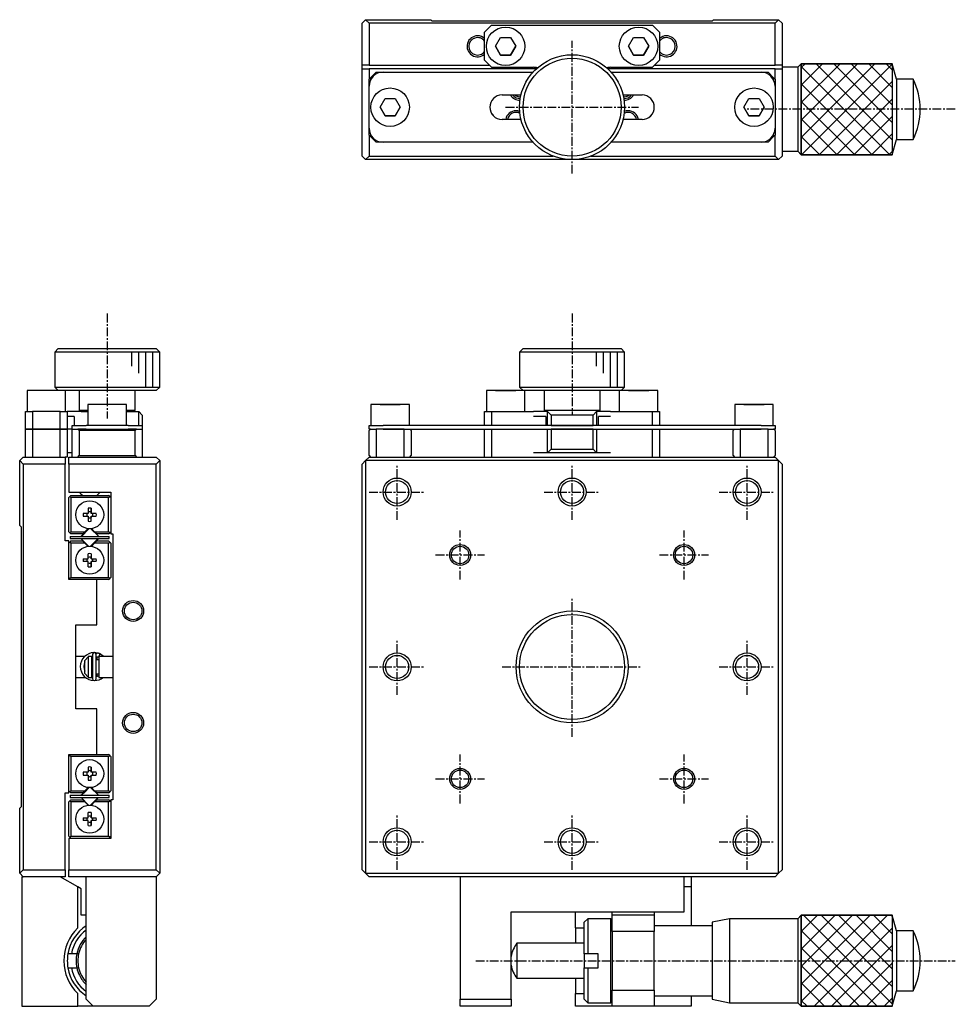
# Model space of a CAD drawing. Extents: x 10 to 357, y 10 to 244.
# Drawn here: x 72 to 205.7, y 103 to 244 of the extents above; entities that cross this region are included whole.
import ezdxf

# ---------------------------------------------------------------- set-up
doc = ezdxf.new("R2010")
doc.units = 0
doc.linetypes.add('CENTER', pattern=[2, 1.25, -0.25, 0.25, -0.25])
doc.layers.get('0').update_dxf_attribs({"linetype": 'CONTINUOUS'})
doc.layers.add('CENTER', color=1, linetype='CENTER')

msp = doc.modelspace()

# ---------------------------------------------------------------- linework, layer by layer
at = {"color": 7, "linetype": 'CONTINUOUS'}
for p, q in [((120.918734, 243.5), (121.418734, 244)), ((121.418734, 244), (121.918734, 243.5)), ((121.418734, 244), (130.718734, 244)), ((130.918734, 243.8), (130.718734, 244)), ((171.118734, 244), (170.918734, 243.8)), ((171.118734, 244), (180.418734, 244)), ((179.918734, 243.5), (180.418734, 244)), ((180.418734, 244), (180.918734, 243.5)), ((120.918734, 237.5), (120.918734, 243.5)), ((121.918734, 243.5), (121.918734, 237.5)), ((179.918734, 243.5), (121.918734, 243.5)), ((170.918734, 243.8), (130.918734, 243.8)), ((139.418734, 243.2), (138.418734, 242.2)), ((139.418734, 243.2), (162.418734, 243.2)), ((163.418734, 242.2), (162.418734, 243.2)), ((179.918734, 237.5), (179.918734, 243.5)), ((180.918734, 243.5), (180.918734, 237.5)), ((138.418734, 238.2), (138.418734, 242.2)), ((139.975359, 240.2), (140.697046, 241.45)), ((140.697046, 241.45), (142.140422, 241.45)), ((142.140422, 241.45), (142.86211, 240.2)), ((158.975359, 240.2), (159.697046, 241.45)), ((159.697046, 241.45), (161.140422, 241.45)), ((161.140422, 241.45), (161.86211, 240.2)), ((163.418734, 242.2), (163.418734, 238.2)), ((140.697046, 238.95), (139.975359, 240.2)), ((139.975359, 240.2), (140.697046, 238.95)), ((142.86211, 240.2), (142.140422, 238.95)), ((142.140422, 238.95), (142.86211, 240.2)), ((159.697046, 238.95), (158.975359, 240.2)), ((158.975359, 240.2), (159.697046, 238.95)), ((161.86211, 240.2), (161.140422, 238.95)), ((161.140422, 238.95), (161.86211, 240.2)), ((142.140422, 238.95), (140.697046, 238.95)), ((140.697046, 238.95), (142.140422, 238.95)), ((161.140422, 238.95), (159.697046, 238.95)), ((159.697046, 238.95), (161.140422, 238.95)), ((121.918734, 237.5), (120.918734, 237.5)), ((120.918734, 237), (120.918734, 237.5)), ((120.918734, 224.5), (120.918734, 237)), ((120.918734, 237), (121.918734, 237)), ((121.918734, 237.5), (139.118734, 237.5)), ((145.819715, 237), (121.918734, 237)), ((121.918734, 237), (121.918734, 235.5)), ((138.418734, 238.2), (139.418734, 237.2)), ((139.418734, 237.2), (145.418734, 237.2)), ((179.918734, 237), (156.017754, 237)), ((156.418734, 237.2), (162.418734, 237.2)), ((162.418734, 237.2), (163.418734, 238.2)), ((162.718734, 237.5), (179.918734, 237.5)), ((180.918734, 237.5), (179.918734, 237.5)), ((179.918734, 235.5), (179.918734, 237)), ((179.918734, 237), (180.918734, 237)), ((180.918734, 237.5), (180.918734, 237)), ((183.168738, 237.199996), (180.918734, 237.199996)), ((180.918734, 237), (180.918734, 224.5)), ((183.66874, 237.699999), (183.168738, 237.199996)), ((183.168738, 237.199996), (183.168738, 225.200004)), ((183.66874, 237.699999), (183.66874, 224.700001)), ((196.668741, 237.699999), (183.66874, 237.699999)), ((183.66874, 237.699999), (196.668741, 237.699999)), ((183.66874, 224.700001), (183.66874, 237.699999)), ((196.668741, 237.699999), (196.668741, 224.700001)), ((197.258229, 235.5), (196.668741, 237.699999)), ((196.668741, 237.699999), (196.668741, 224.700001)), ((121.918734, 235.5), (122.118734, 235.7)), ((121.918734, 234.5), (121.918734, 235.5)), ((122.918734, 236.5), (122.118734, 235.7)), ((122.118734, 235.7), (122.118734, 235.37178)), ((122.918734, 236.5), (123.918734, 236.5)), ((123.918734, 236.5), (145.328564, 236.5)), ((156.508904, 236.5), (177.918734, 236.5)), ((177.918734, 236.5), (178.918734, 236.5)), ((179.718734, 235.7), (178.918734, 236.5)), ((179.718734, 235.37178), (179.718734, 235.7)), ((179.718734, 235.7), (179.918734, 235.5)), ((179.918734, 235.5), (179.918734, 234.5)), ((197.258229, 235.5), (197.258229, 226.9)), ((199.66874, 235.5), (197.258229, 235.5)), ((199.66874, 235.5), (199.66874, 226.9)), ((121.918734, 228.5), (121.918734, 234.5)), ((179.918734, 234.5), (179.918734, 228.5)), ((123.475359, 231.5), (124.197046, 232.75)), ((124.197046, 232.75), (125.640422, 232.75)), ((125.640422, 232.75), (126.36211, 231.5)), ((140.918734, 233.25), (143.625758, 233.25)), ((158.21171, 233.25), (160.918734, 233.25)), ((175.475359, 231.5), (176.197046, 232.75)), ((176.197046, 232.75), (177.640422, 232.75)), ((177.640422, 232.75), (178.36211, 231.5)), ((124.197046, 230.25), (123.475359, 231.5)), ((123.475359, 231.5), (124.197046, 230.25)), ((126.36211, 231.5), (125.640422, 230.25)), ((125.640422, 230.25), (126.36211, 231.5)), ((176.197046, 230.25), (175.475359, 231.5)), ((175.475359, 231.5), (176.197046, 230.25)), ((178.36211, 231.5), (177.640422, 230.25)), ((177.640422, 230.25), (178.36211, 231.5)), ((125.640422, 230.25), (124.197046, 230.25)), ((124.197046, 230.25), (125.640422, 230.25)), ((177.640422, 230.25), (176.197046, 230.25)), ((176.197046, 230.25), (177.640422, 230.25)), ((121.918734, 227.5), (121.918734, 228.5)), ((143.625758, 229.75), (140.918734, 229.75)), ((160.918734, 229.75), (158.21171, 229.75)), ((179.918734, 228.5), (179.918734, 227.5)), ((122.118734, 227.3), (121.918734, 227.5)), ((121.918734, 227.5), (121.918734, 224.5)), ((122.118734, 227.62822), (122.118734, 227.3)), ((122.118734, 227.3), (122.918734, 226.5)), ((178.918734, 226.5), (179.718734, 227.3)), ((179.718734, 227.3), (179.718734, 227.62822)), ((179.918734, 227.5), (179.718734, 227.3)), ((179.918734, 224.5), (179.918734, 227.5)), ((123.918734, 226.5), (122.918734, 226.5)), ((145.328564, 226.5), (123.918734, 226.5)), ((177.918734, 226.5), (156.508904, 226.5)), ((178.918734, 226.5), (177.918734, 226.5)), ((196.668741, 224.700001), (197.258229, 226.9)), ((197.258229, 226.9), (199.66874, 226.9)), ((120.918734, 224.5), (121.418734, 224)), ((121.418734, 224), (121.918734, 224.5)), ((121.918734, 224.5), (148.226152, 224.5)), ((153.611317, 224.5), (179.918734, 224.5)), ((179.918734, 224.5), (180.418734, 224)), ((180.418734, 224), (180.918734, 224.5)), ((180.918734, 225.200004), (183.168738, 225.200004)), ((183.168738, 225.200004), (183.66874, 224.700001)), ((183.66874, 224.700001), (196.668741, 224.700001)), ((196.668741, 224.700001), (183.66874, 224.700001)), ((150.918734, 224), (121.418734, 224)), ((180.418734, 224), (150.918734, 224)), ((77.5, 197), (77, 196.5)), ((92, 196.5), (77, 196.5)), ((77, 196.5), (77, 191.5)), ((77.5, 197), (91.5, 197)), ((92, 196.5), (91.5, 197)), ((92, 191.5), (92, 196.5)), ((143.918734, 197), (143.418734, 196.5)), ((158.418734, 196.5), (143.418734, 196.5)), ((143.418734, 196.5), (143.418734, 191.5)), ((143.918734, 197), (157.918734, 197)), ((158.418734, 196.5), (157.918734, 197)), ((158.418734, 191.5), (158.418734, 196.5)), ((78.55, 191), (73.05, 191)), ((73.05, 191), (73.05, 188)), ((77, 191.5), (92, 191.5)), ((77, 191.5), (77.5, 191)), ((91.5, 191), (78.55, 191)), ((78.55, 188), (78.55, 191)), ((80.5, 191), (80.5, 188.2)), ((88.5, 188.2), (88.5, 191)), ((91.5, 191), (92, 191.5)), ((141.418734, 191), (138.668734, 191)), ((143.923892, 191), (138.668734, 191)), ((138.668734, 191), (138.668734, 188)), ((140.697046, 191), (139.975359, 191)), ((139.975359, 191), (140.697046, 191)), ((142.140422, 191), (140.697046, 191)), ((140.697046, 191), (142.140422, 191)), ((143.918734, 191), (141.418734, 191)), ((142.86211, 191), (142.140422, 191)), ((142.140422, 191), (142.86211, 191)), ((143.418734, 191.5), (150.918734, 191.5)), ((143.418734, 191.5), (143.918734, 191)), ((146.918734, 191), (143.918734, 191)), ((150.918734, 191), (143.918734, 191)), ((144.168734, 188), (144.168734, 191)), ((154.918734, 191), (146.918734, 191)), ((150.918734, 191), (146.918734, 191)), ((146.918734, 191), (146.918734, 188.2)), ((150.918734, 191.5), (158.418734, 191.5)), ((157.918734, 191), (150.918734, 191)), ((154.918734, 191), (150.918734, 191)), ((157.918734, 191), (154.918734, 191)), ((154.918734, 188.2), (154.918734, 191)), ((157.668734, 191), (157.668734, 188)), ((160.418734, 191), (157.913577, 191)), ((163.168734, 191), (157.913577, 191)), ((157.918734, 191), (158.418734, 191.5)), ((159.697046, 191), (158.975359, 191)), ((158.975359, 191), (159.697046, 191)), ((161.140422, 191), (159.697046, 191)), ((159.697046, 191), (161.140422, 191)), ((163.168734, 191), (160.418734, 191)), ((161.86211, 191), (161.140422, 191)), ((161.140422, 191), (161.86211, 191)), ((163.168734, 188), (163.168734, 191)), ((87.25, 189), (81.75, 189)), ((81.75, 189), (81.75, 186)), ((87.25, 186), (87.25, 189)), ((124.918734, 189), (122.168734, 189)), ((127.668734, 189), (122.168734, 189)), ((122.168734, 189), (122.168734, 186)), ((124.197046, 189), (123.475359, 189)), ((123.475359, 189), (124.197046, 189)), ((125.640422, 189), (124.197046, 189)), ((124.197046, 189), (125.640422, 189)), ((127.668734, 189), (124.918734, 189)), ((126.36211, 189), (125.640422, 189)), ((125.640422, 189), (126.36211, 189)), ((127.668734, 186), (127.668734, 189)), ((176.918734, 189), (174.168734, 189)), ((179.668734, 189), (174.168734, 189)), ((174.168734, 189), (174.168734, 186)), ((176.197046, 189), (175.475359, 189)), ((175.475359, 189), (176.197046, 189)), ((177.640422, 189), (176.197046, 189)), ((176.197046, 189), (177.640422, 189)), ((179.668734, 189), (176.918734, 189)), ((178.36211, 189), (177.640422, 189)), ((177.640422, 189), (178.36211, 189)), ((179.668734, 186), (179.668734, 189)), ((72.8, 185.5), (72.8, 188)), ((72.8, 188), (73.8, 188)), ((73.8, 188), (73.8, 185.5)), ((77.8, 188), (73.8, 188)), ((77.8, 185.5), (77.8, 188)), ((77.8, 188), (78.8, 188)), ((78.8, 188), (78.8, 185.5)), ((80.8, 188), (78.8, 188)), ((80.5, 188.2), (81.75, 188.2)), ((80.5, 188.2), (80.7, 188)), ((80.8, 188), (81.75, 188)), ((87.25, 188.2), (88.5, 188.2)), ((87.25, 188), (89, 188)), ((88.3, 188), (88.5, 188.2)), ((89, 186), (89, 188)), ((89, 188), (89.5, 187.5)), ((138.418734, 186), (138.418734, 188)), ((138.418734, 188), (139.418734, 188)), ((139.418734, 188), (139.418734, 186)), ((139.418734, 188), (145.418734, 188)), ((147.118734, 188), (145.418734, 188)), ((146.918734, 188.2), (150.918734, 188.2)), ((146.918734, 188.2), (147.118734, 188)), ((147.418734, 188), (147.118734, 188)), ((147.418734, 188), (147.118734, 188)), ((147.418734, 186), (147.418734, 188)), ((147.418734, 188), (147.918734, 187.5)), ((150.918734, 188.2), (154.918734, 188.2)), ((154.418734, 188), (153.918734, 187.5)), ((154.718734, 188), (154.418734, 188)), ((154.718734, 188), (154.418734, 188)), ((154.418734, 188), (154.418734, 186)), ((154.718734, 188), (154.918734, 188.2)), ((156.418734, 188), (154.718734, 188)), ((156.418734, 188), (162.418734, 188)), ((162.418734, 186), (162.418734, 188)), ((162.418734, 188), (163.418734, 188)), ((163.418734, 188), (163.418734, 186)), ((79.8, 187.3), (78.8, 187.3)), ((79.8, 187.3), (79.8, 186)), ((89.5, 187.5), (89.5, 186)), ((147.150785, 187.3), (145.418734, 187.3)), ((147.150785, 187.3), (147.150785, 186)), ((147.918734, 187.5), (147.918734, 186)), ((153.918734, 187.5), (147.918734, 187.5)), ((153.918734, 186), (153.918734, 187.5)), ((156.418734, 187.3), (154.686683, 187.3)), ((154.686683, 186), (154.686683, 187.3)), ((73.8, 185.5), (72.8, 185.5)), ((72.8, 181.5), (72.8, 185.5)), ((72.8, 185.5), (73.8, 185.5)), ((73.8, 185.5), (77.8, 185.5)), ((73.8, 185.5), (73.8, 181.5)), ((77.8, 185.5), (73.8, 185.5)), ((78.8, 185.5), (77.8, 185.5)), ((77.8, 181.5), (77.8, 185.5)), ((77.8, 185.5), (78.8, 185.5)), ((78.8, 185.5), (78.8, 181.5)), ((79.5, 185.5), (78.8, 185.5)), ((79.5, 185.5), (79.5, 186)), ((79.5, 186), (81.5, 186)), ((79.5, 181.5), (79.5, 185.5)), ((79.5, 185.5), (80.3, 185.5)), ((80.5, 185.3), (80.3, 185.5)), ((80.3, 185.5), (80.62822, 185.5)), ((80.62822, 185.5), (80.3, 185.5)), ((80.5, 185.3), (80.5, 181.7)), ((88.5, 185.3), (80.5, 185.3)), ((81.5, 185.5), (80.62822, 185.5)), ((87.5, 186), (81.5, 186)), ((81.5, 185.5), (87.5, 185.5)), ((87.5, 186), (89.5, 186)), ((88.37178, 185.5), (87.5, 185.5)), ((88.37178, 185.5), (88.7, 185.5)), ((88.7, 185.5), (88.37178, 185.5)), ((88.7, 185.5), (88.5, 185.3)), ((88.5, 181.7), (88.5, 185.3)), ((88.7, 185.5), (89.5, 185.5)), ((89.5, 186), (89.5, 185.5)), ((89.5, 185.5), (89.5, 181.5)), ((121.918734, 185.5), (121.918734, 186)), ((121.918734, 186), (123.918734, 186)), ((122.118734, 185.5), (121.918734, 185.3)), ((122.118734, 185.5), (121.918734, 185.5)), ((121.918734, 181.7), (121.918734, 185.3)), ((122.118734, 185.5), (122.918734, 185.5)), ((123.918734, 185.5), (122.918734, 185.5)), ((122.918734, 185.5), (122.918734, 181.5)), ((123.918734, 185.5), (122.918734, 185.5)), ((147.918734, 186), (123.918734, 186)), ((126.918734, 185.5), (123.918734, 185.5)), ((123.918734, 185.5), (126.918734, 185.5)), ((126.918734, 181.5), (126.918734, 185.5)), ((126.918734, 185.5), (147.918734, 185.5)), ((127.918734, 185.3), (127.718734, 185.5)), ((127.918734, 185.3), (127.918734, 181.7)), ((138.418734, 181.5), (138.418734, 185.5)), ((139.418734, 185.5), (139.418734, 181.5)), ((147.418734, 182.1), (147.418734, 185.5)), ((147.918734, 186), (153.918734, 186)), ((153.918734, 186), (147.918734, 186)), ((147.918734, 185.5), (153.918734, 185.5)), ((147.918734, 185.5), (147.918734, 182.6)), ((153.918734, 185.5), (147.918734, 185.5)), ((177.918734, 186), (153.918734, 186)), ((153.918734, 185.5), (174.918734, 185.5)), ((153.918734, 182.6), (153.918734, 185.5)), ((154.418734, 185.5), (154.418734, 182.1)), ((162.418734, 181.5), (162.418734, 185.5)), ((163.418734, 185.5), (163.418734, 181.5)), ((174.118734, 185.5), (173.918734, 185.3)), ((173.918734, 181.7), (173.918734, 185.3)), ((174.918734, 185.5), (174.918734, 181.5)), ((177.918734, 185.5), (174.918734, 185.5)), ((174.918734, 185.5), (177.918734, 185.5)), ((177.918734, 186), (179.918734, 186)), ((178.918734, 185.5), (177.918734, 185.5)), ((178.918734, 185.5), (177.918734, 185.5)), ((178.918734, 181.5), (178.918734, 185.5)), ((178.918734, 185.5), (179.718734, 185.5)), ((179.918734, 185.3), (179.718734, 185.5)), ((179.918734, 185.5), (179.718734, 185.5)), ((179.918734, 186), (179.918734, 185.5)), ((179.918734, 185.3), (179.918734, 181.7)), ((79.5, 182.1), (78.8, 182.1)), ((147.418734, 182.1), (145.418734, 182.1)), ((147.918734, 182.6), (147.418734, 182.1)), ((154.418734, 182.1), (147.418734, 182.1)), ((147.918734, 182.6), (153.918734, 182.6)), ((153.918734, 182.6), (154.418734, 182.1)), ((156.418734, 182.1), (154.418734, 182.1)), ((72, 181), (72.5, 181.5)), ((72.5, 180.5), (72, 181)), ((72, 171.7), (72, 181)), ((72.5, 181.5), (78.5, 181.5)), ((78.5, 180.5), (72.5, 180.5)), ((72.5, 180.5), (72.5, 122.5)), ((78.8, 181.5), (78.5, 181.5)), ((78.5, 181.5), (78.5, 180.5)), ((78.5, 169.5), (78.5, 180.5)), ((79, 181.5), (91.5, 181.5)), ((79, 180.5), (79, 181.5)), ((79, 180.5), (79, 176.5)), ((91.5, 180.5), (79, 180.5)), ((80.3, 181.5), (80.5, 181.7)), ((80.5, 181.7), (88.5, 181.7)), ((88.5, 181.7), (88.7, 181.5)), ((92, 181), (91.5, 181.5)), ((91.5, 180.5), (92, 181)), ((91.5, 122.5), (91.5, 180.5)), ((92, 181), (92, 122)), ((120.918734, 180.5), (121.418734, 181)), ((120.918734, 122.5), (120.918734, 180.5)), ((121.418734, 181), (121.918734, 181.5)), ((121.418734, 181), (121.418734, 122)), ((180.418734, 181), (121.418734, 181)), ((121.918734, 181.7), (122.118734, 181.5)), ((121.918734, 181.5), (179.918734, 181.5)), ((127.718734, 181.5), (127.918734, 181.7)), ((173.918734, 181.7), (174.118734, 181.5)), ((179.718734, 181.5), (179.918734, 181.7)), ((179.918734, 181.5), (180.418734, 181)), ((180.418734, 122), (180.418734, 181)), ((180.418734, 181), (180.918734, 180.5)), ((180.918734, 180.5), (180.918734, 122.5)), ((79, 176.5), (85, 176.5)), ((80.5, 176.5), (80.75, 176.25)), ((80.75, 176.25), (81, 176)), ((83, 176), (83.25, 176.25)), ((83.25, 176.25), (83.5, 176.5)), ((85, 176.5), (85, 170.5)), ((79, 175.7), (79.15, 175.85)), ((79, 170.8), (79, 175.7)), ((79.3, 176), (79.15, 175.85)), ((79.15, 175.85), (79.3, 175.7)), ((79.3, 176), (84.7, 176)), ((84.7, 175.7), (79.3, 175.7)), ((79.3, 175.7), (79.3, 170.8)), ((84.85, 175.85), (84.7, 176)), ((84.7, 175.7), (84.85, 175.85)), ((84.7, 170.8), (84.7, 175.7)), ((84.85, 175.85), (85, 175.7)), ((81.8, 173.45), (81.071291, 173.45)), ((81.8, 174.178709), (81.8, 173.45)), ((82.2, 173.45), (82.2, 174.178709)), ((82.2, 174.178709), (82.2, 173.636392)), ((82.2, 173.636392), (82.2, 173.45)), ((82.928709, 173.45), (82.2, 173.45)), ((81.071291, 173.05), (81.8, 173.05)), ((81.8, 173.05), (81.8, 172.321291)), ((82.2, 172.321291), (82.2, 173.05)), ((82.2, 173.05), (82.928709, 173.05)), ((82.2, 173.05), (82.2, 172.863608)), ((82.2, 172.321291), (82.2, 172.863608)), ((72, 171.7), (72.2, 171.5)), ((72.2, 171.5), (72.2, 131.5)), ((79.15, 170.65), (79, 170.8)), ((79.3, 170.8), (79.15, 170.65)), ((79.15, 170.65), (79.3, 170.5)), ((79.3, 170.8), (81.297398, 170.8)), ((81.823223, 171.237437), (80.762563, 170.176777)), ((80.806497, 170.15), (81.893934, 171.237437)), ((80.997398, 170.5), (81.297398, 170.8)), ((81.297398, 170.8), (81.761651, 171.264253)), ((83.237437, 170.176777), (82.176777, 171.237437)), ((82.238349, 171.264253), (82.702602, 170.8)), ((82.702602, 170.8), (84.7, 170.8)), ((82.702602, 170.8), (83.002602, 170.5)), ((84.85, 170.65), (84.7, 170.8)), ((84.7, 170.5), (84.85, 170.65)), ((85, 170.8), (84.85, 170.65)), ((79, 169.5), (78.5, 169.5)), ((79, 164), (79, 169.5)), ((79, 169.2), (79.15, 169.35)), ((79.3, 169.5), (79.15, 169.35)), ((79.15, 169.35), (79.3, 169.2)), ((79.2, 170.15), (79.2, 169.85)), ((79.2, 170.15), (84.8, 170.15)), ((79.2, 169.85), (84.8, 169.85)), ((80.997398, 170.5), (79.3, 170.5)), ((79.3, 169.5), (80.997398, 169.5)), ((81.297398, 169.2), (79.3, 169.2)), ((79.3, 169.2), (79.3, 164.3)), ((80.762563, 169.823223), (81.823223, 168.762563)), ((81.297398, 169.2), (80.997398, 169.5)), ((81.761651, 168.735747), (81.297398, 169.2)), ((82.671751, 169.328249), (82.106066, 168.762563)), ((82.176777, 168.762563), (83.237437, 169.823223)), ((82.702602, 169.2), (82.238349, 168.735747)), ((83.193503, 169.85), (82.671751, 169.328249)), ((83.002602, 169.5), (82.702602, 169.2)), ((84.7, 169.2), (82.702602, 169.2)), ((84.7, 170.5), (83.002602, 170.5)), ((83.002602, 169.5), (84.7, 169.5)), ((84.85, 169.35), (84.7, 169.5)), ((84.7, 169.2), (84.85, 169.35)), ((84.7, 164.3), (84.7, 169.2)), ((84.8, 169.85), (84.8, 170.15)), ((84.85, 169.35), (85, 169.2)), ((85, 170.5), (85.3, 170.5)), ((85, 169.2), (85, 164.3)), ((85.3, 170.5), (85.3, 132.5)), ((81.071291, 166.95), (81.8, 166.95)), ((81.8, 166.55), (81.071291, 166.55)), ((81.8, 166.95), (81.8, 167.678709)), ((81.8, 165.821291), (81.8, 166.55)), ((82.2, 167.678709), (82.2, 166.95)), ((82.2, 167.678709), (82.2, 167.136392)), ((82.2, 166.95), (82.2, 167.136392)), ((82.2, 166.95), (82.928709, 166.95)), ((82.2, 166.55), (82.2, 165.821291)), ((82.928709, 166.55), (82.2, 166.55)), ((82.2, 166.363608), (82.2, 166.55)), ((82.2, 165.821291), (82.2, 166.363608)), ((79.15, 164.15), (79, 164.3)), ((83, 164), (79, 164)), ((79.3, 164.3), (79.15, 164.15)), ((79.15, 164.15), (79.3, 164)), ((79.3, 164.3), (84.7, 164.3)), ((84.7, 164), (83, 164)), ((83, 157.5), (83, 164)), ((84.85, 164.15), (84.7, 164.3)), ((84.7, 164), (84.85, 164.15)), ((85, 164.3), (84.85, 164.15)), ((80, 157.5), (83, 157.5)), ((80, 145.5), (80, 157.5)), ((81.270382, 153), (80, 153)), ((81.3, 152.416515), (81.8, 152.945683)), ((81.3, 150.583485), (81.3, 152.416515)), ((81.8, 153), (81.8, 152.945683)), ((82.3, 153), (81.8, 153)), ((81.8, 152.945683), (81.8, 150.054317)), ((82.241141, 153.000394), (82.402346, 153.037053)), ((82.3, 150), (82.3, 153)), ((82.402374, 152.5), (82.3, 152.5)), ((82.402374, 152.5), (82.3, 152.5)), ((82.402374, 153.306982), (82.402374, 149.806982)), ((83.446234, 153.391451), (82.68188, 153.55547)), ((82.899711, 153.412399), (82.881943, 153.405827)), ((82.934904, 153.423928), (82.899711, 153.412399)), ((82.902374, 149.806982), (82.902374, 153.306982)), ((82.902374, 152.705135), (82.902643, 152.716718)), ((83.3, 152.5), (82.902374, 152.5)), ((83, 152.5), (82.902374, 152.5)), ((82.902643, 152.716718), (82.903499, 152.728915)), ((82.903499, 152.728915), (82.904939, 152.741056)), ((82.904939, 152.741056), (82.90696, 152.753113)), ((82.90696, 152.753113), (82.909559, 152.765058)), ((82.909559, 152.765058), (82.91273, 152.776865)), ((82.91273, 152.776865), (82.916467, 152.788506)), ((82.916467, 152.788506), (82.920762, 152.799956)), ((82.920762, 152.799956), (82.925606, 152.811186)), ((82.925606, 152.811186), (82.930991, 152.822172)), ((82.930991, 152.822172), (82.936904, 152.832887)), ((82.970619, 153.433686), (82.934904, 153.423928)), ((82.936904, 152.832887), (82.943335, 152.843306)), ((82.943335, 152.843306), (82.950271, 152.853404)), ((82.950271, 152.853404), (82.957696, 152.863155)), ((82.957696, 152.863155), (82.965597, 152.872536)), ((82.965597, 152.872536), (82.973956, 152.881521)), ((83.006768, 153.441648), (82.970619, 153.433686)), ((82.973956, 152.881521), (82.982755, 152.890089)), ((82.982755, 152.890089), (82.991976, 152.898216)), ((82.991976, 152.898216), (83.001598, 152.90588)), ((83, 152.90487), (83, 152.5)), ((83.001598, 152.90588), (83.011599, 152.91306)), ((83.043264, 153.447796), (83.006768, 153.441648)), ((83.011599, 152.91306), (83.021957, 152.919736)), ((83.021957, 152.919736), (83.032648, 152.925887)), ((83.032648, 152.925887), (83.043646, 152.931496)), ((83.080016, 153.452115), (83.043264, 153.447796)), ((83.043646, 152.931496), (83.054925, 152.936546)), ((83.054925, 152.936546), (83.066455, 152.94102)), ((83.066455, 152.94102), (83.078209, 152.944904)), ((83.078209, 152.944904), (83.090157, 152.948185)), ((83.116936, 153.454594), (83.080016, 153.452115)), ((83.090157, 152.948185), (83.102266, 152.950853)), ((83.102266, 152.950853), (83.114505, 152.952897)), ((83.114505, 152.952897), (83.12684, 152.95431)), ((83.153933, 153.455227), (83.116936, 153.454594)), ((83.12684, 152.95431), (83.139239, 152.955086)), ((83.139239, 152.955086), (83.151666, 152.955223)), ((83.151666, 152.955223), (83.164089, 152.954719)), ((83.190917, 153.454012), (83.153933, 153.455227)), ((83.164089, 152.954719), (83.176471, 152.953575)), ((83.176471, 152.953575), (83.18878, 152.951794)), ((83.18878, 152.951794), (83.20098, 152.949381)), ((83.227797, 153.450952), (83.190917, 153.454012)), ((83.20098, 152.949381), (83.213038, 152.946343)), ((83.213038, 152.946343), (83.224921, 152.942691)), ((83.224921, 152.942691), (83.236597, 152.938436)), ((83.264483, 153.446055), (83.227797, 153.450952)), ((83.236597, 152.938436), (83.243226, 152.935712)), ((83.243737, 152.936703), (83.300106, 152.911117)), ((83.247688, 152.936027), (83.244763, 152.935386)), ((83.251192, 152.938083), (83.247688, 152.936027)), ((83.252833, 152.932767), (83.250563, 152.937585)), ((83.255254, 152.94154), (83.251192, 152.938083)), ((83.304468, 152.997292), (83.252833, 152.932767)), ((83.259849, 152.946379), (83.255254, 152.94154)), ((83.264947, 152.952569), (83.259849, 152.946379)), ((83.300885, 153.439331), (83.264483, 153.446055)), ((83.270519, 152.960071), (83.264947, 152.952569)), ((83.27653, 152.968841), (83.270519, 152.960071)), ((83.282942, 152.978823), (83.27653, 152.968841)), ((83.289715, 152.989956), (83.282942, 152.978823)), ((83.29681, 153.002171), (83.289715, 152.989956)), ((83.30418, 153.015394), (83.29681, 153.002171)), ((83.3, 153), (83.3, 150)), ((85.3, 153), (83.3, 153)), ((83.336915, 153.430796), (83.300885, 153.439331)), ((83.311782, 153.029542), (83.30418, 153.015394)), ((83.448678, 153.390408), (83.304468, 152.997292)), ((83.319568, 153.044528), (83.311782, 153.029542)), ((83.32749, 153.06026), (83.319568, 153.044528)), ((83.335499, 153.076642), (83.32749, 153.06026)), ((83.343546, 153.093571), (83.335499, 153.076642)), ((83.372483, 153.420471), (83.336915, 153.430796)), ((83.351582, 153.110944), (83.343546, 153.093571)), ((83.359556, 153.128653), (83.351582, 153.110944)), ((83.36742, 153.14659), (83.359556, 153.128653)), ((83.375125, 153.164643), (83.36742, 153.14659)), ((83.4075, 153.408381), (83.372483, 153.420471)), ((83.382624, 153.182702), (83.375125, 153.164643)), ((83.38987, 153.200655), (83.382624, 153.182702)), ((83.396819, 153.218391), (83.38987, 153.200655)), ((83.403428, 153.235802), (83.396819, 153.218391)), ((83.409656, 153.252779), (83.403428, 153.235802)), ((83.440082, 153.395328), (83.4075, 153.408381)), ((83.415464, 153.269218), (83.409656, 153.252779)), ((83.420818, 153.285017), (83.415464, 153.269218)), ((83.425683, 153.30008), (83.420818, 153.285017)), ((83.430031, 153.314313), (83.425683, 153.30008)), ((83.433834, 153.327629), (83.430031, 153.314313)), ((83.437068, 153.339946), (83.433834, 153.327629)), ((83.439714, 153.351187), (83.437068, 153.339946)), ((83.438544, 153.395654), (83.440872, 153.394876)), ((84.035298, 153.000007), (83.43957, 153.394337)), ((83.441755, 153.361283), (83.439714, 153.351187)), ((83.440872, 153.394876), (83.442588, 153.392683)), ((83.44318, 153.370173), (83.441755, 153.361283)), ((83.442588, 153.392683), (83.443681, 153.389091)), ((83.442866, 153.390171), (83.448678, 153.390408)), ((83.443978, 153.3778), (83.44318, 153.370173)), ((83.443681, 153.389091), (83.444145, 153.384119)), ((83.444145, 153.384119), (83.443978, 153.3778)), ((83.521154, 153.357187), (83.446234, 153.391451)), ((80, 150), (81.399921, 150)), ((81.8, 150.054317), (81.3, 150.583485)), ((81.8, 150.054317), (81.8, 150)), ((81.8, 150), (82.3, 150)), ((82.402359, 150.077158), (82.2999, 150.098105)), ((82.3, 150.5), (82.402374, 150.5)), ((82.3, 150.5), (82.402374, 150.5)), ((82.902374, 150.5), (83.3, 150.5)), ((82.902374, 150.5), (83, 150.5)), ((82.902424, 150.403926), (82.902374, 150.408829)), ((83.300109, 150.203108), (82.902383, 150.076886)), ((82.902959, 150.391707), (82.902424, 150.403926)), ((82.904081, 150.379524), (82.902959, 150.391707)), ((82.905788, 150.367405), (82.904081, 150.379524)), ((82.908077, 150.355378), (82.905788, 150.367405)), ((82.910944, 150.34347), (82.908077, 150.355378)), ((82.914384, 150.331709), (82.910944, 150.34347)), ((82.91839, 150.320122), (82.914384, 150.331709)), ((82.922956, 150.308736), (82.91839, 150.320122)), ((82.928073, 150.297578), (82.922956, 150.308736)), ((82.93373, 150.286675), (82.928073, 150.297578)), ((82.939917, 150.276054), (82.93373, 150.286675)), ((82.946622, 150.265741), (82.939917, 150.276054)), ((82.953831, 150.255762), (82.946622, 150.265741)), ((82.961529, 150.246142), (82.953831, 150.255762)), ((82.969699, 150.236908), (82.961529, 150.246142)), ((82.978326, 150.228082), (82.969699, 150.236908)), ((82.987388, 150.21969), (82.978326, 150.228082)), ((82.996866, 150.211755), (82.987388, 150.21969)), ((83.006739, 150.204299), (82.996866, 150.211755)), ((83, 150.5), (83, 150.209102)), ((83.016983, 150.197343), (83.006739, 150.204299)), ((83.027572, 150.190909), (83.016983, 150.197343)), ((83.038483, 150.185015), (83.027572, 150.190909)), ((83.049686, 150.179679), (83.038483, 150.185015)), ((83.061153, 150.174918), (83.049686, 150.179679)), ((83.072855, 150.170748), (83.061153, 150.174918)), ((83.08476, 150.16718), (83.072855, 150.170748)), ((83.096837, 150.164228), (83.08476, 150.16718)), ((83.109052, 150.161899), (83.096837, 150.164228)), ((83.121372, 150.160202), (83.109052, 150.161899)), ((83.133763, 150.159142), (83.121372, 150.160202)), ((83.146191, 150.158723), (83.133763, 150.159142)), ((83.158621, 150.158944), (83.146191, 150.158723)), ((83.171019, 150.159806), (83.158621, 150.158944)), ((83.183351, 150.161305), (83.171019, 150.159806)), ((83.195582, 150.163436), (83.183351, 150.161305)), ((83.20768, 150.16619), (83.195582, 150.163436)), ((83.219611, 150.169559), (83.20768, 150.16619)), ((83.231346, 150.173531), (83.219611, 150.169559)), ((83.243226, 150.178253), (83.231346, 150.173531)), ((83.242867, 150.17808), (83.241347, 150.176721)), ((83.244763, 150.178578), (83.242867, 150.17808)), ((83.3, 150), (85.3, 150)), ((83.376931, 149.694921), (83.377937, 149.695249)), ((83.377937, 149.695249), (83.379001, 149.695596)), ((83.379001, 149.695596), (83.380503, 149.696091)), ((83.380503, 149.696091), (83.381513, 149.696425)), ((83.381513, 149.696425), (83.382945, 149.696901)), ((83.382945, 149.696901), (83.384737, 149.697502)), ((83.384737, 149.697502), (83.387381, 149.698398)), ((83.387381, 149.698398), (83.390029, 149.699307)), ((83.390029, 149.699307), (83.394932, 149.701018)), ((83.394932, 149.701018), (83.440082, 149.718636)), ((83.436072, 149.718752), (83.438544, 149.718311)), ((83.438544, 149.718311), (83.438212, 149.719101)), ((83.440082, 149.718636), (83.438544, 149.718311)), ((83, 145.5), (80, 145.5)), ((83, 139), (83, 145.5)), ((79, 139), (83, 139)), ((79, 133.5), (79, 139)), ((79, 138.7), (79.15, 138.85)), ((79.3, 139), (79.15, 138.85)), ((79.15, 138.85), (79.3, 138.7)), ((84.7, 138.7), (79.3, 138.7)), ((79.3, 138.7), (79.3, 133.8)), ((83, 139), (84.7, 139)), ((84.85, 138.85), (84.7, 139)), ((84.7, 138.7), (84.85, 138.85)), ((84.7, 133.8), (84.7, 138.7)), ((84.85, 138.85), (85, 138.7)), ((85, 138.7), (85, 133.8)), ((81.8, 137.178709), (81.8, 136.45)), ((82.2, 136.45), (82.2, 137.178709)), ((82.2, 137.178709), (82.2, 136.636392)), ((81.8, 136.45), (81.071291, 136.45)), ((81.071291, 136.05), (81.8, 136.05)), ((81.8, 136.05), (81.8, 135.321291)), ((82.2, 136.636392), (82.2, 136.45)), ((82.928709, 136.45), (82.2, 136.45)), ((82.2, 135.321291), (82.2, 136.05)), ((82.2, 136.05), (82.928709, 136.05)), ((82.2, 136.05), (82.2, 135.863608)), ((82.2, 135.321291), (82.2, 135.863608)), ((81.823223, 134.237437), (80.762563, 133.176777)), ((81.297398, 133.8), (81.761651, 134.264253)), ((81.328249, 133.671751), (81.893934, 134.237437)), ((83.237437, 133.176777), (82.176777, 134.237437)), ((82.238349, 134.264253), (82.702602, 133.8)), ((78.5, 133.5), (79, 133.5)), ((78.5, 122.5), (78.5, 133.5)), ((79.15, 133.65), (79, 133.8)), ((79.3, 133.8), (79.15, 133.65)), ((79.15, 133.65), (79.3, 133.5)), ((79.2, 133.15), (79.2, 132.85)), ((79.2, 133.15), (84.8, 133.15)), ((79.2, 132.85), (84.8, 132.85)), ((79.3, 133.8), (81.297398, 133.8)), ((80.997398, 133.5), (79.3, 133.5)), ((80.762563, 132.823223), (81.823223, 131.762563)), ((80.806497, 133.15), (81.328249, 133.671751)), ((80.997398, 133.5), (81.297398, 133.8)), ((83.193503, 132.85), (82.106066, 131.762563)), ((82.176777, 131.762563), (83.237437, 132.823223)), ((82.702602, 133.8), (84.7, 133.8)), ((82.702602, 133.8), (83.002602, 133.5)), ((84.7, 133.5), (83.002602, 133.5)), ((84.85, 133.65), (84.7, 133.8)), ((84.7, 133.5), (84.85, 133.65)), ((84.8, 132.85), (84.8, 133.15)), ((85, 133.8), (84.85, 133.65)), ((72.2, 131.5), (72, 131.3)), ((72, 122), (72, 131.3)), ((79, 132.2), (79.15, 132.35)), ((79, 127.3), (79, 132.2)), ((79.3, 132.5), (79.15, 132.35)), ((79.15, 132.35), (79.3, 132.2)), ((79.3, 132.5), (80.997398, 132.5)), ((79.3, 132.2), (79.3, 127.3)), ((81.297398, 132.2), (79.3, 132.2)), ((81.297398, 132.2), (80.997398, 132.5)), ((81.761651, 131.735747), (81.297398, 132.2)), ((82.702602, 132.2), (82.238349, 131.735747)), ((83.002602, 132.5), (82.702602, 132.2)), ((84.7, 132.2), (82.702602, 132.2)), ((83.002602, 132.5), (84.7, 132.5)), ((84.85, 132.35), (84.7, 132.5)), ((84.7, 132.2), (84.85, 132.35)), ((84.7, 127.3), (84.7, 132.2)), ((84.85, 132.35), (85, 132.2)), ((85, 132.5), (85, 127)), ((85.3, 132.5), (85, 132.5)), ((81.071291, 129.95), (81.8, 129.95)), ((81.8, 129.95), (81.8, 130.678709)), ((82.2, 130.678709), (82.2, 129.95)), ((82.2, 130.678709), (82.2, 130.136392)), ((82.2, 129.95), (82.2, 130.136392)), ((82.2, 129.95), (82.928709, 129.95)), ((81.8, 129.55), (81.071291, 129.55)), ((81.8, 128.821291), (81.8, 129.55)), ((82.2, 129.55), (82.2, 128.821291)), ((82.928709, 129.55), (82.2, 129.55)), ((82.2, 129.363608), (82.2, 129.55)), ((82.2, 128.821291), (82.2, 129.363608)), ((79.15, 127.15), (79, 127.3)), ((85, 127), (79, 127)), ((79, 127), (79, 122.5)), ((79.3, 127.3), (79.15, 127.15)), ((79.15, 127.15), (79.3, 127)), ((79.3, 127.3), (84.7, 127.3)), ((84.85, 127.15), (84.7, 127.3)), ((84.7, 127), (84.85, 127.15)), ((85, 127.3), (84.85, 127.15)), ((72, 122), (72.5, 122.5)), ((72.5, 121.5), (72, 122)), ((72.3, 121.5), (72.3, 103)), ((72.3, 121.5), (72.5, 121.5)), ((72.5, 122.5), (78.5, 122.5)), ((78.5, 121.5), (72.5, 121.5)), ((80.3, 120.056624), (77.8, 121.5)), ((78.5, 122.5), (78.5, 121.5)), ((79, 121.5), (79, 122.5)), ((79, 122.5), (91.5, 122.5)), ((91.5, 121.5), (79, 121.5)), ((81.5, 104), (81.5, 121.5)), ((92, 122), (91.5, 122.5)), ((91.5, 121.5), (92, 122)), ((91.5, 121.5), (91.5, 104)), ((121.418734, 122), (120.918734, 122.5)), ((121.418734, 122), (180.418734, 122)), ((121.918734, 121.5), (121.418734, 122)), ((134.918734, 121.5), (121.918734, 121.5)), ((166.918734, 121.5), (134.918734, 121.5)), ((134.918734, 121.5), (134.918734, 104)), ((166.918734, 121.5), (134.918734, 121.5)), ((166.918734, 116.5), (166.918734, 121.5)), ((179.918734, 121.5), (166.918734, 121.5)), ((167.918734, 121.5), (167.918734, 120.056624)), ((180.418734, 122), (179.918734, 121.5)), ((180.918734, 122.5), (180.418734, 122)), ((80.3, 114.190416), (80.3, 120.056624)), ((80.8, 119.767949), (80.3, 120.056624)), ((167.918734, 120.056624), (166.918734, 120.056624)), ((167.918734, 120.056624), (167.918734, 114.5)), ((80.8, 116), (80.8, 119.767949)), ((81.5, 116), (80.8, 116)), ((142.218734, 116.5), (166.918734, 116.5)), ((142.218734, 104), (142.218734, 116.5)), ((151.418734, 114.190416), (151.418734, 116.5)), ((156.668734, 116), (156.668734, 116.5)), ((162.668734, 116), (156.668734, 116)), ((156.668734, 113.705771), (156.668734, 116)), ((162.668734, 116.5), (162.668734, 116)), ((162.668734, 116), (162.668734, 113.705771)), ((183.66874, 115.999999), (183.168738, 115.499996)), ((183.66874, 115.999999), (183.66874, 103.64345)), ((196.668741, 115.999999), (183.66874, 115.999999)), ((183.66874, 115.999999), (196.668741, 115.999999)), ((183.66874, 103.000001), (183.66874, 115.999999)), ((196.668741, 115.999999), (196.668741, 103.64345)), ((197.258229, 113.8), (196.668741, 115.999999)), ((196.668741, 115.999999), (196.668741, 103.000001)), ((153.168734, 115.5), (152.668734, 115)), ((152.668734, 110.5), (152.668734, 115)), ((153.168734, 115.5), (153.168734, 110.5)), ((156.468734, 115.5), (153.168734, 115.5)), ((156.468734, 103.5), (156.468734, 115.5)), ((156.668734, 115.3), (156.468734, 115.5)), ((170.918734, 114.5), (162.668734, 114.5)), ((173.418733, 115.499996), (170.918734, 114.999997)), ((170.918734, 114.999997), (170.918734, 104.54446)), ((173.418733, 115.499996), (173.418733, 104.093957)), ((183.168738, 115.499996), (173.418733, 115.499996)), ((183.168738, 115.499996), (183.168738, 104.093957)), ((151.418734, 114.190416), (152.668734, 114.190416)), ((151.418734, 114.190416), (151.418734, 111.999996)), ((162.668734, 113.705771), (156.668734, 113.705771)), ((156.668734, 113.705771), (156.668734, 105.309401)), ((162.668734, 105.309401), (162.668734, 113.705771)), ((197.258229, 113.8), (197.258229, 105.625666)), ((199.66874, 113.8), (197.258229, 113.8)), ((199.66874, 113.8), (199.66874, 105.625666)), ((143.046243, 111.999996), (143.046243, 107.247484)), ((152.668734, 111.999996), (143.046243, 111.999996)), ((79.391673, 110.5), (78.88392, 110.5)), ((80.156456, 110.5), (78.88392, 110.5)), ((80.156456, 110.5), (79.391673, 110.5)), ((80.412518, 110.5), (80.156456, 110.5)), ((152.668734, 110.500343), (152.668734, 108.499684)), ((153.168734, 110.5), (152.668734, 110.5)), ((154.668734, 110.5), (153.168734, 110.5)), ((154.668734, 108.5), (154.668734, 110.5)), ((78.88392, 108.5), (79.391673, 108.5)), ((79.391673, 108.5), (80.156451, 108.5)), ((80.156451, 108.5), (80.412518, 108.5)), ((143.046243, 107.247484), (143.046243, 107.000004)), ((152.668734, 108.5), (153.168734, 108.5)), ((152.668734, 104), (152.668734, 108.5)), ((153.168734, 108.5), (153.168734, 103.5)), ((153.168734, 108.5), (154.668734, 108.5)), ((143.046243, 107.000004), (152.668734, 107.000004)), ((151.418734, 107.000004), (151.418734, 104.809584)), ((80.3, 103), (80.3, 104.809584)), ((151.418734, 103), (151.418734, 104.809584)), ((151.418734, 104.809584), (152.668734, 104.809584)), ((156.668734, 103), (156.668734, 105.309401)), ((156.668734, 105.309401), (162.668734, 105.309401)), ((162.668734, 105.309401), (162.668734, 103)), ((162.668734, 104.5), (170.918734, 104.5)), ((167.918734, 104.5), (167.918734, 103)), ((170.918734, 104.54446), (170.918734, 104.000003)), ((196.668741, 103.000001), (197.258229, 105.2)), ((197.258229, 105.625666), (197.258229, 105.2)), ((197.258229, 105.2), (199.66874, 105.2)), ((199.66874, 105.625666), (199.66874, 105.2)), ((72.3, 103), (80.3, 103)), ((82.5, 103), (80.3, 103)), ((81.5, 104), (82.5, 103)), ((90.5, 103), (82.5, 103)), ((90.5, 103), (91.5, 104)), ((134.918734, 103), (134.918734, 104)), ((134.918734, 104), (142.218734, 104)), ((142.218734, 103), (134.918734, 103)), ((142.218734, 104), (142.218734, 103)), ((156.668734, 103), (151.418734, 103)), ((152.668734, 104), (153.168734, 103.5)), ((153.168734, 103.5), (156.468734, 103.5)), ((156.468734, 103.5), (156.668734, 103.7)), ((162.668734, 103), (156.668734, 103)), ((167.918734, 103), (162.668734, 103)), ((170.918734, 104.000003), (173.418733, 103.500004)), ((173.418733, 104.093957), (173.418733, 103.500004)), ((173.418733, 103.500004), (183.168738, 103.500004)), ((183.168738, 104.093957), (183.168738, 103.500004)), ((183.168738, 103.500004), (183.66874, 103.000001)), ((183.66874, 103.64345), (183.66874, 103.000001)), ((183.66874, 103.000001), (196.668741, 103.000001)), ((196.668741, 103.000001), (183.66874, 103.000001)), ((196.668741, 103.64345), (196.668741, 103.000001))]:
    msp.add_line(p, q, dxfattribs=at)
at = {"color": 3, "linetype": 'CONTINUOUS'}
for p, q in [((183.66874, 237.16874), (184.199999, 237.699999)), ((183.66874, 234.66874), (186.699999, 237.699999)), ((183.66874, 232.16874), (189.199999, 237.699999)), ((183.66874, 229.66874), (191.699999, 237.699999)), ((183.66874, 227.16874), (194.199999, 237.699999)), ((183.66874, 237.33126), (196.299999, 224.700001)), ((183.700001, 224.700001), (196.668741, 237.668741)), ((185.800001, 237.699999), (196.668741, 226.831259)), ((188.300001, 237.699999), (196.668741, 229.331259)), ((190.800001, 237.699999), (196.668741, 231.831259)), ((193.300001, 237.699999), (196.668741, 234.331259)), ((195.800001, 237.699999), (196.668741, 236.831259)), ((183.66874, 234.83126), (193.799999, 224.700001)), ((186.200001, 224.700001), (196.668741, 235.168741)), ((188.700001, 224.700001), (196.668741, 232.668741)), ((183.66874, 232.33126), (191.299999, 224.700001)), ((183.66874, 229.83126), (188.799999, 224.700001)), ((191.200001, 224.700001), (196.668741, 230.168741)), ((183.66874, 227.33126), (186.299999, 224.700001)), ((193.700001, 224.700001), (196.668741, 227.668741)), ((183.66874, 224.83126), (183.799999, 224.700001)), ((196.200001, 224.700001), (196.668741, 225.168741)), ((88, 194.5), (88, 196.5)), ((89, 193.5), (89, 196.5)), ((90, 191.5), (90, 196.5)), ((91, 191.5), (91, 196.5)), ((154.418734, 194.5), (154.418734, 196.5)), ((155.418734, 193.5), (155.418734, 196.5)), ((156.418734, 191.5), (156.418734, 196.5)), ((157.418734, 191.5), (157.418734, 196.5)), ((183.66874, 113.66874), (185.999999, 115.999999)), ((183.66874, 111.16874), (188.499999, 115.999999)), ((183.66874, 108.66874), (190.999999, 115.999999)), ((183.66874, 106.16874), (193.499999, 115.999999)), ((183.66874, 103.66874), (195.999999, 115.999999)), ((184.000001, 115.999999), (196.668741, 103.331259)), ((186.500001, 115.999999), (196.668741, 105.831259)), ((189.000001, 115.999999), (196.668741, 108.331259)), ((191.500001, 115.999999), (196.668741, 110.831259)), ((194.000001, 115.999999), (196.668741, 113.331259)), ((196.500001, 115.999999), (196.668741, 115.831259)), ((183.66874, 113.83126), (194.499999, 103.000001)), ((185.500001, 103.000001), (196.668741, 114.168741)), ((188.000001, 103.000001), (196.668741, 111.668741)), ((183.66874, 111.33126), (191.999999, 103.000001)), ((183.66874, 108.83126), (189.499999, 103.000001)), ((190.500001, 103.000001), (196.668741, 109.168741)), ((183.66874, 106.33126), (186.999999, 103.000001)), ((193.000001, 103.000001), (196.668741, 106.668741)), ((183.66874, 103.83126), (184.499999, 103.000001)), ((195.500001, 103.000001), (196.668741, 104.168741))]:
    msp.add_line(p, q, dxfattribs=at)
at = {"color": 7, "linetype": 'CONTINUOUS'}
for centre, radius in [((141.418734, 240.2), 2.75), ((160.418734, 240.2), 2.75), ((150.918734, 231.5), 7.5), ((150.918734, 231.5), 7), ((124.918734, 231.5), 2.75), ((176.918734, 231.5), 2.75), ((125.918734, 176.5), 1.65), ((150.918734, 176.5), 1.65), ((175.918734, 176.5), 1.65), ((82, 173.25), 2), ((82, 166.75), 2), ((134.918734, 167.5), 1.25), ((166.918734, 167.5), 1.25), ((88.2, 159.5), 1.25), ((150.918734, 151.5), 7.5), ((125.918734, 151.5), 1.65), ((175.918734, 151.5), 1.65), ((88.2, 143.5), 1.25), ((82, 136.25), 2), ((134.918734, 135.5), 1.25), ((166.918734, 135.5), 1.25), ((82, 129.75), 2), ((125.918734, 126.5), 1.65), ((150.918734, 126.5), 1.65), ((175.918734, 126.5), 1.65)]:
    msp.add_circle(centre, radius, dxfattribs=at)
at = {"color": 3, "linetype": 'CONTINUOUS'}
for centre, radius in [((125.918734, 176.5), 2), ((150.918734, 176.5), 2), ((175.918734, 176.5), 2), ((134.918734, 167.5), 1.5), ((166.918734, 167.5), 1.5), ((88.2, 159.5), 1.5), ((150.918734, 151.5), 8), ((125.918734, 151.5), 2), ((175.918734, 151.5), 2), ((88.2, 143.5), 1.5), ((134.918734, 135.5), 1.5), ((166.918734, 135.5), 1.5), ((125.918734, 126.5), 2), ((150.918734, 126.5), 2), ((175.918734, 126.5), 2)]:
    msp.add_circle(centre, radius, dxfattribs=at)
for centre, radius, start, end in [((137.418734, 240.2), 1.5, 90, 311.810315), ((137.418734, 240.2), 1.5, 48.189685, 90), ((164.418734, 240.2), 1.5, 90, 131.810315), ((164.418734, 240.2), 1.5, 228.189685, 90), ((143.418734, 234), 1.5, 210, 272.566495), ((158.418734, 234), 1.5, 267.433505, 330), ((138.418734, 229.5), 1.5, 27.953779, 49.365838), ((142.918734, 229.5), 1.5, 90, 170.405932), ((142.918734, 229.5), 1.5, 69.570287, 90), ((158.918734, 229.5), 1.5, 90, 110.429713), ((158.918734, 229.5), 1.5, 9.594068, 90), ((163.418734, 229.5), 1.5, 130.634162, 152.046221), ((84.8, 109.5), 4.75, 134.006251, 167.846799), ((84.8, 109.5), 4.5, 137.166572, 167.160408), ((84.8, 109.5), 4.5, 167.160408, 192.839585), ((84.8, 109.5), 4.75, 192.153194, 205.709138), ((84.8, 109.5), 4.5, 192.839585, 222.833428), ((84.8, 109.5), 4.75, 205.709138, 225.993749)]:
    msp.add_arc(centre, radius, start, end, dxfattribs=at)
at = {"color": 7, "linetype": 'CONTINUOUS'}
for centre, radius, start, end in [((137.418734, 240.2), 1.25, 36.869898, 323.130102), ((164.418734, 240.2), 1.25, 0, 143.130102), ((164.418734, 240.2), 1.25, 216.869898, 0), ((145.418734, 235.2), 2, 74.334976, 90), ((156.418734, 235.2), 2, 90, 105.665024), ((123.918734, 234.5), 2, 90, 180), ((177.918734, 234.5), 2, 0, 90), ((190.92374, 231.199998), 9.745001, 333.816214, 26.183797), ((140.918734, 231.5), 1.75, 90, 270), ((143.418734, 234), 1.25, 216.869898, 274.848783), ((143.418734, 234), 1, 228.590378, 270), ((143.418734, 234), 1, 270, 278.85736), ((158.418734, 234), 1, 261.14264, 270), ((158.418734, 234), 1.25, 265.151217, 323.130102), ((158.418734, 234), 1, 270, 311.409622), ((160.918734, 231.5), 1.75, 270, 90), ((142.918734, 229.5), 1.25, 63.81423, 168.463041), ((158.918734, 229.5), 1.25, 11.536959, 116.18577), ((123.918734, 228.5), 2, 180, 270), ((177.918734, 228.5), 2, 270, 0), ((82, 173.25), 0.95, 167.846803, 192.153197), ((82, 173.25), 0.435085, 152.633517, 207.366483), ((82, 173.25), 0.95, 77.846803, 102.153197), ((82, 173.25), 0.435085, 62.633517, 117.366483), ((82, 173.25), 0.435085, 332.633517, 27.366483), ((82, 173.25), 0.95, 347.846803, 12.153197), ((82, 173.25), 0.435085, 242.633517, 297.366483), ((82, 173.25), 0.95, 257.846803, 282.153197), ((81.964645, 171.096016), 0.2, 126.858028, 135), ((82.035355, 171.096016), 0.2, 128.738756, 135), ((82.035355, 171.096016), 0.2, 45, 53.141972), ((80.903984, 170.035355), 0.2, 135, 145.024696), ((80.903984, 169.964645), 0.2, 214.975304, 225), ((83.096016, 170.035355), 0.2, 34.975304, 45), ((83.096016, 169.964645), 0.2, 315, 325.024696), ((81.964645, 168.903984), 0.2, 225, 233.141972), ((81.964645, 168.903984), 0.2, 308.738756, 315), ((82.035355, 168.903984), 0.2, 306.858028, 315), ((82, 166.75), 0.95, 167.846803, 192.153197), ((82, 166.75), 0.435085, 152.633517, 207.366483), ((82, 166.75), 0.95, 77.846803, 102.153197), ((82, 166.75), 0.435085, 62.633517, 117.366483), ((82, 166.75), 0.435085, 332.633517, 27.366483), ((82, 166.75), 0.95, 347.846803, 12.153197), ((82, 166.75), 0.435085, 242.633517, 297.366483), ((82, 166.75), 0.95, 257.846803, 282.153197), ((82.652304, 151.557035), 1.998723, 90.849341, 269.201677), ((82.652374, 153.306982), 0.25, 0, 180), ((82.652803, 151.557266), 1.501369, 154.310469, 205.694758), ((82.652374, 149.806982), 0.25, 180, 0), ((82.650394, 151.562914), 2.004707, 270.942957, 308.758476), ((82, 136.25), 0.95, 77.846803, 102.153197), ((82, 136.25), 0.95, 167.846803, 192.153197), ((82, 136.25), 0.435085, 152.633517, 207.366483), ((82, 136.25), 0.435085, 62.633517, 117.366483), ((82, 136.25), 0.435085, 242.633517, 297.366483), ((82, 136.25), 0.435085, 332.633517, 27.366483), ((82, 136.25), 0.95, 347.846803, 12.153197), ((82, 136.25), 0.95, 257.846803, 282.153197), ((81.964645, 134.096016), 0.2, 126.858028, 135), ((82.035355, 134.096016), 0.2, 128.738756, 135), ((82.035355, 134.096016), 0.2, 45, 53.141972), ((80.903984, 133.035355), 0.2, 135, 145.024696), ((80.903984, 132.964645), 0.2, 214.975304, 225), ((83.096016, 133.035355), 0.2, 34.975304, 45), ((83.096016, 132.964645), 0.2, 315, 325.024696), ((81.964645, 131.903984), 0.2, 225, 233.141972), ((81.964645, 131.903984), 0.2, 308.738756, 315), ((82.035355, 131.903984), 0.2, 306.858028, 315), ((82, 129.75), 0.95, 167.846803, 192.153197), ((82, 129.75), 0.435085, 152.633517, 207.366483), ((82, 129.75), 0.95, 77.846803, 102.153197), ((82, 129.75), 0.435085, 62.633517, 117.366483), ((82, 129.75), 0.435085, 332.633517, 27.366483), ((82, 129.75), 0.95, 347.846803, 12.153197), ((82, 129.75), 0.435085, 242.633517, 297.366483), ((82, 129.75), 0.95, 257.846803, 282.153197), ((84.8, 109.5), 6, 123.367013, 170.405929), ((84.8, 109.5), 6.5, 133.813061, 226.186939), ((84.8, 109.5), 5.5, 126.869898, 169.524315), ((84.8, 109.5), 4.75, 134.006251, 167.846799), ((190.92374, 109.500001), 9.745001, 333.816206, 26.183789), ((84.8, 109.5), 4.5, 137.166572, 167.160409), ((146.168739, 109.500001), 3.999997, 141.317818, 170.932002), ((84.8, 109.5), 6, 170.405929, 189.594065), ((84.8, 109.5), 4.75, 167.846799, 192.153194), ((146.168739, 109.500001), 3.999997, 189.067998, 218.682196), ((84.8, 109.5), 6, 189.594065, 236.632987), ((84.8, 109.5), 5.5, 190.475679, 233.130102), ((84.8, 109.5), 4.75, 192.153194, 205.709138), ((84.8, 109.5), 4.5, 192.839585, 222.833428), ((84.8, 109.5), 4.75, 205.709138, 225.993749)]:
    msp.add_arc(centre, radius, start, end, dxfattribs=at)
at = {"layer": 'CENTER', "color": 1, "linetype": 'CENTER'}
for p, q in [((150.918734, 222), (150.918734, 241)), ((141.418734, 231.5), (160.418734, 231.5)), ((205.668741, 231.2), (175.918734, 231.2)), ((84.5, 202), (84.5, 187)), ((150.918734, 202), (150.918734, 187.5)), ((125.918734, 172.5), (125.918734, 180.5)), ((150.918734, 172.5), (150.918734, 180.5)), ((175.918734, 172.5), (175.918734, 180.5)), ((121.918734, 176.5), (129.918734, 176.5)), ((146.918734, 176.5), (154.918734, 176.5)), ((171.918734, 176.5), (179.918734, 176.5)), ((134.918734, 164), (134.918734, 171)), ((166.918734, 164), (166.918734, 171)), ((131.418734, 167.5), (138.418734, 167.5)), ((163.418734, 167.5), (170.418734, 167.5)), ((150.918734, 141.5), (150.918734, 161.5)), ((125.918734, 147.5), (125.918734, 155.5)), ((175.918734, 147.5), (175.918734, 155.5)), ((121.918734, 151.5), (129.918734, 151.5)), ((140.918734, 151.5), (160.918734, 151.5)), ((171.918734, 151.5), (179.918734, 151.5)), ((134.918734, 132), (134.918734, 139)), ((166.918734, 132), (166.918734, 139)), ((131.418734, 135.5), (138.418734, 135.5)), ((163.418734, 135.5), (170.418734, 135.5)), ((125.918734, 122.5), (125.918734, 130.5)), ((150.918734, 122.5), (150.918734, 130.5)), ((175.918734, 122.5), (175.918734, 130.5)), ((121.918734, 126.5), (129.918734, 126.5)), ((146.918734, 126.5), (154.918734, 126.5)), ((171.918734, 126.5), (179.918734, 126.5)), ((137.168742, 109.5), (205.668741, 109.5))]:
    msp.add_line(p, q, dxfattribs=at)

doc.saveas('drawing.dxf')
